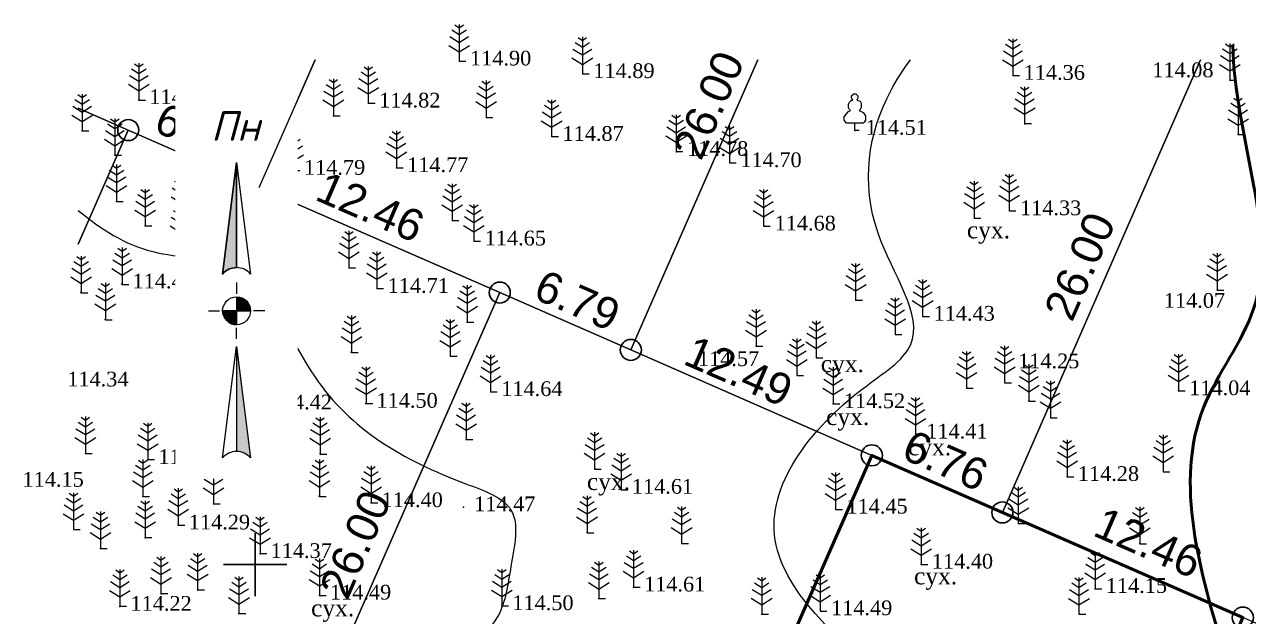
# Model space of a CAD drawing. Header units: millimetres. Extents: x 5405639.1 to 5405727.1, y 5524898.5 to 5524976.6.
# Drawn here: x 5405639.1 to 5405697.1, y 5524947.5 to 5524975.7 of the extents above; entities that cross this region are included whole.
import ezdxf
from ezdxf.enums import TextEntityAlignment as Align

# ---------------------------------------------------------------- set-up
doc = ezdxf.new("R2010")
doc.units = ezdxf.units.MM
doc.set_wipeout_variables(frame=1)
for name, color, linetype, lineweight in [('#Лист (текст_ПН)', 250, 'Continuous', 0), ('#Штамп', 250, 'Continuous', 0), ('11900000', 1, 'Continuous', 30), ('ТОЧКИ', 7, 'Continuous', 30)]:
    doc.layers.add(name, color=color, linetype=linetype, lineweight=lineweight)
for name, color, linetype in [('горизонтали', 42, 'Continuous'), ('Ділянки_Межі', 10, 'Continuous'), ('надписи', 7, 'Continuous'), ('отметки', 7, 'Continuous'), ('промеры', 185, 'Continuous'), ('Растительность', 7, 'Continuous')]:
    doc.layers.add(name, color=color, linetype=linetype)
doc.styles.get("Standard").update_dxf_attribs({"font": 'arial.ttf'})
doc.styles.add('times', font='times.ttf')
doc.styles.add('Мой_Топо', font='isocpeui.ttf')

# ---------------------------------------------------------------- blocks, each defined once
blk = doc.blocks.new('A$C2ACB5305')
at = {"layer": 'Растительность'}
blk.add_lwpolyline([(0.2, 0), (0.2, 0), (0, 0), (0, 0.35), (-0.4, 0.35), (-0.5, 0.5), (-0.5, 0.65), (-0.4, 0.8), (-0.3, 0.9), (-0.2, 0.95), (-0.25, 1), (-0.3, 1.1), (-0.3, 1.25), (-0.25, 1.35), (-0.15, 1.45), (-0.1, 1.45), (-0.15, 1.55), (-0.15, 1.65), (-0.05, 1.75), (0.05, 1.75), (0.15, 1.65), (0.15, 1.55), (0.1, 1.45), (0.25, 1.4), (0.3, 1.3), (0.3, 1.1), (0.25, 1), (0.2, 0.95), (0.4, 0.85), (0.5, 0.7), (0.5, 0.5), (0.45, 0.4), (0.4, 0.35), (0, 0.35)], dxfattribs=at)
blk = doc.blocks.new('A$C51FE15A3')
at = {"layer": 'Растительность', "color": 94, "lineweight": 0}
for points in [[(0, 1.75), (0, 0), (0.319, 0)], [(-0.447, 1.172), (0, 0.895), (0.447, 1.172)], [(-0.343, 1.489), (0, 1.267), (0.343, 1.489)], [(-0.201, 1.726), (0, 1.584), (0.201, 1.726)], [(-0.493, 0.753), (0, 0.444), (0.493, 0.753)]]:
    blk.add_lwpolyline(points, dxfattribs=at)
blk = doc.blocks.new('*U6')
at = {"color": 0}
for points in [[(-0.1125, 0), (-0.1087, -0.0291), (-0.0974, -0.0563)], [(-0.1125, 0), (-0.0974, -0.0563), (0, 0)], [(-0.0974, -0.0563), (0, -0.1125), (0, 0)], [(-0.0974, -0.0563), (-0.0795, -0.0795), (-0.0563, -0.0974)], [(-0.0974, -0.0563), (-0.0563, -0.0974), (0, -0.1125)], [(-0.0563, -0.0974), (-0.0291, -0.1087), (0, -0.1125)]]:
    blk.add_solid(points, dxfattribs=at)
blk = doc.blocks.new('*U7')
at = {"color": 0}
for points in [[(0, 0), (0.0974, 0.0563), (0, 0.1125)], [(0.0974, 0.0563), (0.0291, 0.1087), (0, 0.1125)], [(0.0974, 0.0563), (0.0563, 0.0974), (0.0291, 0.1087)], [(0, 0), (0.1125, 0), (0.0974, 0.0563)], [(0.0974, 0.0563), (0.0795, 0.0795), (0.0563, 0.0974)], [(0.1125, 0), (0.1087, 0.0291), (0.0974, 0.0563)]]:
    blk.add_solid(points, dxfattribs=at)
blk = doc.blocks.new('*U8')
at = {"color": 0}
for points in [[(0, -1.1363), (0.0212, -1.1378), (0, -0.288)], [(0.0212, -1.1378), (0.042, -1.1424), (0, -0.288)], [(0.042, -1.1424), (0.062, -1.1498), (0, -0.288)], [(0.062, -1.1498), (0.0806, -1.1601), (0, -0.288)], [(0.0806, -1.1601), (0.0976, -1.1729), (0, -0.288)], [(0.0976, -1.1729), (0.1126, -1.188), (0, -0.288)]]:
    blk.add_solid(points, dxfattribs=at)
blk = doc.blocks.new('*U9')
at = {"color": 0}
for points in [[(-0.1126, 0.297), (-0.0976, 0.3121), (0, 1.197)], [(-0.0976, 0.3121), (-0.0806, 0.3249), (0, 1.197)], [(-0.0806, 0.3249), (-0.062, 0.3352), (0, 1.197)], [(-0.062, 0.3352), (-0.042, 0.3426), (0, 1.197)], [(-0.042, 0.3426), (-0.0212, 0.3472), (0, 1.197)], [(-0.0212, 0.3472), (0, 0.3487), (0, 1.197)]]:
    blk.add_solid(points, dxfattribs=at)
blk = doc.blocks.new('#Північ')
at = {"color": 7}
blk.add_wipeout([(-2.901, 10.635), (2.901, 10.635), (2.901, -7.981), (-2.901, -7.981)], dxfattribs=at).dxf.layer = '#Лист (текст_ПН)'
at = {"layer": '#Лист (текст_ПН)'}
for p, q in [((-0.663, 1.748), (0, 7.043)), ((0, 7.043), (0, 2.052)), ((0, 7.043), (0.663, 1.748)), ((0, 1.337), (0, 0.807)), ((0, 0.662), (0, -0.662)), ((-1.337, 0), (-0.807, 0)), ((-0.662, 0), (0.662, 0)), ((1.337, 0), (0.807, 0)), ((0, -1.337), (0, -0.807)), ((-0.663, -6.99), (0, -1.695)), ((0, -1.695), (0.663, -6.99)), ((0, -1.695), (0, -6.686))]:
    blk.add_line(p, q, dxfattribs=at)
at = {"layer": '#Лист (текст_ПН)', "flags": 128}
for points in [[(0, 7.043), (-0.663, 1.748, -0.218585), (0, 2.052)], [(0, 0), (-0.662, 0, 0.414214), (0, -0.662)]]:
    blk.add_lwpolyline(points, format="xyb", close=True, dxfattribs=at)
at = {"layer": '#Лист (текст_ПН)'}
blk.add_circle((0, 0), 0.662, dxfattribs=at)
for centre in [(0, 1.178), (0, -7.56)]:
    blk.add_arc(centre, 0.874, 40.67981, 139.32019, dxfattribs=at)
at = {"layer": '#Лист (текст_ПН)', "xscale": 5.883850111352785, "yscale": 5.883850111352785, "zscale": 5.883850111352785}
for name in ['*U9', '*U7', '*U6', '*U8']:
    blk.add_blockref(name, (0, 0), dxfattribs=at)
at = {"layer": '#Лист (текст_ПН)', "style": 'Мой_Топо'}
blk.add_text('Пн', height=1.4, dxfattribs=at).set_placement((-1.217, 8.077))

msp = doc.modelspace()

# ---------------------------------------------------------------- linework, layer by layer
at = {"layer": '11900000', "color": 7}
for points in [[(5405650, 5524948.5, 0), (5405650, 5524951.5, 0)], [(5405650, 5524948.5, 0), (5405650, 5524951.5, 0)], [(5405648.5, 5524950, 0), (5405651.5, 5524950, 0)], [(5405648.5, 5524950, 0), (5405651.5, 5524950, 0)]]:
    msp.add_polyline3d(points, dxfattribs=at)
at = {"layer": 'горизонтали', "color": 32, "lineweight": 50}
msp.add_open_spline([(5405724.609, 5524920.122), (5405722.084, 5524922.998), (5405718.623, 5524926.94), (5405712.96, 5524926.622), (5405710.241, 5524926.205), (5405708.081, 5524928.217), (5405707.455, 5524931.818), (5405704.087, 5524935.486), (5405701.284, 5524934.415), (5405697.85, 5524936.019), (5405697.397, 5524941.089), (5405695.283, 5524948.2), (5405693.001, 5524955.828), (5405698.192, 5524962.186), (5405697.512, 5524968.123), (5405696.422, 5524972.572), (5405696.409, 5524974.689)], degree=3, knots=[0, 0, 0, 0, 10.498095, 14.387115, 16.679909, 18.208864, 22.586348, 27.97536, 29.586146, 30.927257, 38.609771, 42.347043, 54.087786, 59.302509, 65.201165, 71.520155, 71.520155, 71.520155, 71.520155], dxfattribs=at)
at = {"layer": 'горизонтали', "color": 32}
for points, knots in [([(5405716.026, 5524901.398), (5405714.356, 5524905.44), (5405711.235, 5524912.995), (5405700.309, 5524916.065), (5405691.748, 5524920.767), (5405690.456, 5524929.173), (5405685.864, 5524933.397), (5405678.956, 5524935.57), (5405682.018, 5524943.247), (5405676.904, 5524946.848), (5405673.214, 5524952.355), (5405677.096, 5524957.454), (5405682.552, 5524960.751), (5405678.423, 5524966.21), (5405679.202, 5524971.133), (5405680.758, 5524973.51), (5405681.11, 5524973.98)], [0, 0, 0, 0, 12.321704, 23.037626, 32.731638, 39.162292, 46.871348, 50.794349, 58.140724, 63.904689, 68.143785, 76.466951, 79.543627, 85.063561, 91.848837, 93.603212, 93.603212, 93.603212, 93.603212]), ([(5405641.6, 5524966.825), (5405642.684, 5524965.938), (5405644.849, 5524964.53), (5405650.202, 5524964.634), (5405652.744, 5524957.477), (5405657.638, 5524954.587), (5405662.753, 5524952.886), (5405662.102, 5524949.951), (5405661.607, 5524946.052), (5405656.166, 5524944.905), (5405653.211, 5524941.03), (5405652.017, 5524936.245), (5405646.321, 5524937.362), (5405644.234, 5524933.643), (5405641.898, 5524933.031), (5405641.6, 5524932.96)], [840.007819, 840.007819, 840.007819, 840.007819, 844.116267, 847.912489, 854.451188, 863.209597, 865.692003, 868.370851, 870.767732, 877.245455, 881.607053, 885.661514, 889.520415, 895.583001, 896.467759, 896.467759, 896.467759, 896.467759])]:
    msp.add_open_spline(points, degree=3, knots=knots, dxfattribs=at)
at = {"layer": 'Ділянки_Межі'}
for points in [[(5405652.848, 5524973.98), (5405650.195, 5524967.92), (5405643.976, 5524970.643), (5405641.6, 5524971.683)], [(5405673.861, 5524973.98), (5405667.828, 5524960.2), (5405661.61, 5524962.923), (5405650.195, 5524967.92)], [(5405694.874, 5524973.98), (5405685.462, 5524952.48), (5405679.269, 5524955.191), (5405667.828, 5524960.2)], [(5405667.828, 5524960.2), (5405673.861, 5524973.98)], [(5405685.462, 5524952.48), (5405694.874, 5524973.98)], [(5405641.6, 5524971.683), (5405643.976, 5524970.643), (5405641.6, 5524965.215)], [(5405641.6, 5524965.215), (5405643.976, 5524970.643), (5405650.195, 5524967.92), (5405661.61, 5524962.923), (5405651.182, 5524939.105), (5405641.6, 5524943.3)], [(5405724.344, 5524965.438), (5405714.693, 5524939.683), (5405696.877, 5524947.483), (5405685.462, 5524952.48)]]:
    msp.add_lwpolyline(points, dxfattribs=at)
at = {"layer": 'Ділянки_Межі', "lineweight": 25}
msp.add_lwpolyline([(5405651.182, 5524939.105), (5405661.61, 5524962.923), (5405667.828, 5524960.2), (5405679.269, 5524955.191), (5405668.826, 5524931.381)], close=True, dxfattribs=at)
at = {"layer": 'Ділянки_Межі', "lineweight": 50}
msp.add_lwpolyline([(5405668.826, 5524931.381), (5405679.269, 5524955.191), (5405685.462, 5524952.48), (5405696.877, 5524947.483), (5405686.449, 5524923.665)], close=True, dxfattribs=at)
at = {"layer": 'отметки', "color": 7}
for p in [(5405659.696, 5524973.911, 114.899), (5405665.55, 5524973.314, 114.887), (5405685.974, 5524973.23, 114.358), (5405696.269, 5524973.005, 114.03), (5405644.475, 5524972.079, 114.737), (5405655.384, 5524971.914, 114.818), (5405653.723, 5524971.317, 114.824), (5405660.98, 5524971.234, 114.832), (5405686.529, 5524970.946, 114.356), (5405641.787, 5524970.604, 114.549), (5405649.74, 5524970.393, 114.797), (5405664.085, 5524970.331, 114.866), (5405678.47, 5524970.621, 114.51), (5405696.661, 5524970.432, 114.006), (5405647.195, 5524970.015, 114.71), (5405643.337, 5524969.456, 114.594), (5405650.728, 5524969.443, 114.761), (5405669.999, 5524969.614, 114.782), (5405672.53, 5524969.081, 114.704), (5405651.816, 5524968.721, 114.794), (5405656.71, 5524968.845, 114.773), (5405649.209, 5524968.4, 114.712), (5405643.416, 5524967.257, 114.575), (5405646.444, 5524966.786, 114.529), (5405646.502, 5524966.724, 114.527), (5405685.801, 5524966.799, 114.326), (5405659.363, 5524966.34, 114.677), (5405684.134, 5524966.46, 114.269), (5405644.778, 5524966.099, 114.538), (5405647.564, 5524965.662, 114.556), (5405674.151, 5524966.072, 114.681), (5405646.451, 5524965.345, 114.544), (5405660.393, 5524965.365, 114.655), (5405654.461, 5524964.099, 114.68), (5405643.678, 5524963.321, 114.423), (5405648.587, 5524963.46, 114.472), (5405641.731, 5524962.925, 114.36), (5405655.786, 5524963.109, 114.708), (5405695.662, 5524963.047, 114.072), (5405678.514, 5524962.563, 114.587), (5405642.881, 5524961.641, 114.383), (5405660.068, 5524961.524, 114.667), (5405681.697, 5524961.788, 114.428), (5405680.39, 5524960.928, 114.532), (5405673.779, 5524960.379, 114.567), (5405654.563, 5524960.085, 114.573), (5405659.27, 5524959.905, 114.673), (5405676.641, 5524959.832, 114.567), (5405675.722, 5524958.993, 114.577), (5405685.578, 5524958.643, 114.253), (5405661.179, 5524958.209, 114.64), (5405683.769, 5524958.379, 114.401), (5405693.83, 5524958.249, 114.038), (5405650.238, 5524957.574, 114.418), (5405655.257, 5524957.652, 114.497), (5405677.44, 5524957.632, 114.52), (5405686.726, 5524957.773, 114.262), (5405687.762, 5524956.981, 114.166), (5405660.016, 5524955.943, 114.591), (5405681.35, 5524956.19, 114.41), (5405641.942, 5524955.271, 114.281), (5405653.078, 5524955.258, 114.399), (5405644.906, 5524954.98, 114.261), (5405666.12, 5524954.544, 114.549), (5405688.544, 5524954.175, 114.276), (5405693.106, 5524954.419, 114.12), (5405667.378, 5524953.568, 114.612), (5405644.669, 5524953.238, 114.317), (5405648.022, 5524952.883, 114.348), (5405653.042, 5524953.248, 114.392), (5405655.5, 5524952.93, 114.402), (5405659.891, 5524952.736, 114.47), (5405677.562, 5524952.625, 114.447), (5405646.351, 5524951.872, 114.292), (5405686.226, 5524951.957, 114.28), (5405644.786, 5524951.27, 114.249), (5405665.762, 5524951.52, 114.826), (5405642.658, 5524950.761, 114.256), (5405650.232, 5524950.516, 114.375), (5405670.251, 5524951.014, 114.55), (5405691.995, 5524950.999, 114.212), (5405681.615, 5524950.009, 114.398), (5405647.271, 5524948.788, 114.262), (5405667.956, 5524948.924, 114.608), (5405689.871, 5524948.856, 114.152), (5405645.531, 5524948.617, 114.275), (5405653.049, 5524948.54, 114.492), (5405666.312, 5524948.384, 114.59), (5405643.582, 5524948.009, 114.224), (5405649.228, 5524947.67, 114.392), (5405661.705, 5524948.036, 114.499), (5405674.04, 5524947.649, 114.576), (5405676.831, 5524947.798, 114.493), (5405689.102, 5524947.644, 114.221)]:
    msp.add_point(p, dxfattribs=at)
at = {"layer": 'ТОЧКИ'}
for centre in [(5405643.976, 5524970.643, 107.24), (5405650.195, 5524967.92, 107.24), (5405661.61, 5524962.923, 107.24), (5405667.828, 5524960.2, 107.24), (5405679.269, 5524955.191, 107.24), (5405685.462, 5524952.48, 107.24), (5405696.877, 5524947.483, 107.24)]:
    msp.add_circle(centre, 0.5, dxfattribs=at)

# ---------------------------------------------------------------- block references
at = {"layer": 'Растительность', "color": 7}
for name, p in [('A$C51FE15A3', (5405659.68, 5524973.91, 114.9)), ('A$C51FE15A3', (5405665.53, 5524973.32, 114.89)), ('A$C51FE15A3', (5405685.96, 5524973.23, 114.36)), ('A$C51FE15A3', (5405696.26, 5524973.01, 114.03)), ('A$C51FE15A3', (5405644.48, 5524972.07, 114.74)), ('A$C51FE15A3', (5405655.37, 5524971.92, 114.82)), ('A$C51FE15A3', (5405653.71, 5524971.32, 114.82)), ('A$C51FE15A3', (5405660.96, 5524971.24, 114.83)), ('A$C51FE15A3', (5405686.52, 5524970.95, 114.36)), ('A$C51FE15A3', (5405641.79, 5524970.6, 114.55)), ('A$C51FE15A3', (5405649.73, 5524970.39, 114.8)), ('A$C51FE15A3', (5405664.07, 5524970.33, 114.87)), ('A$C2ACB5305', (5405678.46, 5524970.62, 114.51)), ('A$C51FE15A3', (5405696.65, 5524970.43, 114.01)), ('A$C51FE15A3', (5405647.18, 5524970.02, 114.71)), ('A$C51FE15A3', (5405669.98, 5524969.62, 114.78)), ('A$C51FE15A3', (5405643.34, 5524969.45, 114.59)), ('A$C51FE15A3', (5405650.72, 5524969.44, 114.76)), ('A$C51FE15A3', (5405672.51, 5524969.08, 114.7)), ('A$C51FE15A3', (5405651.8, 5524968.72, 114.79)), ('A$C51FE15A3', (5405656.7, 5524968.85, 114.77)), ('A$C51FE15A3', (5405649.2, 5524968.4, 114.71)), ('A$C51FE15A3', (5405643.42, 5524967.25, 114.57)), ('A$C51FE15A3', (5405646.51, 5524966.72, 114.53)), ('A$C51FE15A3', (5405685.79, 5524966.8, 114.33)), ('A$C51FE15A3', (5405659.35, 5524966.34, 114.68)), ('A$C51FE15A3', (5405684.12, 5524966.46, 114.27)), ('A$C51FE15A3', (5405644.78, 5524966.09, 114.54)), ('A$C51FE15A3', (5405647.57, 5524965.65, 114.56)), ('A$C51FE15A3', (5405674.13, 5524966.07, 114.68)), ('A$C51FE15A3', (5405646.46, 5524965.34, 114.54)), ('A$C51FE15A3', (5405660.38, 5524965.36, 114.65)), ('A$C51FE15A3', (5405654.45, 5524964.1, 114.68)), ('A$C51FE15A3', (5405643.69, 5524963.31, 114.42)), ('A$C51FE15A3', (5405648.59, 5524963.45, 114.47)), ('A$C51FE15A3', (5405641.74, 5524962.91, 114.36)), ('A$C51FE15A3', (5405655.77, 5524963.11, 114.71)), ('A$C51FE15A3', (5405695.65, 5524963.04, 114.07)), ('A$C51FE15A3', (5405678.5, 5524962.56, 114.59)), ('A$C51FE15A3', (5405642.89, 5524961.63, 114.38)), ('A$C51FE15A3', (5405660.06, 5524961.52, 114.67)), ('A$C51FE15A3', (5405681.68, 5524961.79, 114.43)), ('A$C51FE15A3', (5405680.37, 5524960.93, 114.53)), ('A$C51FE15A3', (5405673.77, 5524960.38, 114.57)), ('A$C51FE15A3', (5405654.57, 5524960.08, 114.57)), ('A$C51FE15A3', (5405659.26, 5524959.9, 114.67)), ('A$C51FE15A3', (5405676.63, 5524959.83, 114.57)), ('A$C51FE15A3', (5405675.71, 5524958.99, 114.58)), ('A$C51FE15A3', (5405685.57, 5524958.64, 114.25)), ('A$C51FE15A3', (5405661.17, 5524958.21, 114.64)), ('A$C51FE15A3', (5405683.76, 5524958.38, 114.4)), ('A$C51FE15A3', (5405693.82, 5524958.25, 114.04)), ('A$C51FE15A3', (5405650.24, 5524957.57, 114.42)), ('A$C51FE15A3', (5405655.26, 5524957.65, 114.5)), ('A$C51FE15A3', (5405677.43, 5524957.63, 114.52)), ('A$C51FE15A3', (5405686.72, 5524957.77, 114.26)), ('A$C51FE15A3', (5405687.75, 5524956.98, 114.17)), ('A$C51FE15A3', (5405660.01, 5524955.94, 114.59)), ('A$C51FE15A3', (5405681.34, 5524956.19, 114.41)), ('A$C51FE15A3', (5405641.94, 5524955.28, 114.28)), ('A$C51FE15A3', (5405653.08, 5524955.25, 114.4)), ('A$C51FE15A3', (5405644.9, 5524954.99, 114.26)), ('A$C51FE15A3', (5405666.11, 5524954.54, 114.55)), ('A$C51FE15A3', (5405688.54, 5524954.17, 114.28)), ('A$C51FE15A3', (5405693.1, 5524954.41, 114.12)), ('A$C51FE15A3', (5405667.37, 5524953.56, 114.61)), ('A$C51FE15A3', (5405644.67, 5524953.24, 114.32)), ('A$C51FE15A3', (5405648.02, 5524952.89, 114.35)), ('A$C51FE15A3', (5405653.05, 5524953.24, 114.39)), ('A$C51FE15A3', (5405655.5, 5524952.94, 114.4)), ('A$C51FE15A3', (5405677.55, 5524952.62, 114.45)), ('A$C51FE15A3', (5405641.38, 5524951.66, 114.26)), ('A$C51FE15A3', (5405646.35, 5524951.88, 114.29)), ('A$C51FE15A3', (5405686.22, 5524951.95, 114.28)), ('A$C51FE15A3', (5405644.78, 5524951.28, 114.25)), ('A$C51FE15A3', (5405665.75, 5524951.51, 114.83)), ('A$C51FE15A3', (5405642.66, 5524950.77, 114.26)), ('A$C51FE15A3', (5405650.23, 5524950.52, 114.37)), ('A$C51FE15A3', (5405670.24, 5524951.01, 114.55)), ('A$C51FE15A3', (5405691.99, 5524950.99, 114.21)), ('A$C51FE15A3', (5405681.61, 5524950, 114.4)), ('A$C51FE15A3', (5405647.27, 5524948.8, 114.26)), ('A$C51FE15A3', (5405667.96, 5524948.93, 114.61)), ('A$C51FE15A3', (5405689.87, 5524948.85, 114.15)), ('A$C51FE15A3', (5405645.53, 5524948.63, 114.28)), ('A$C51FE15A3', (5405653.05, 5524948.54, 114.49)), ('A$C51FE15A3', (5405666.31, 5524948.39, 114.59)), ('A$C51FE15A3', (5405643.58, 5524948.02, 114.22)), ('A$C51FE15A3', (5405649.23, 5524947.68, 114.39)), ('A$C51FE15A3', (5405661.71, 5524948.04, 114.5)), ('A$C51FE15A3', (5405674.04, 5524947.65, 114.58)), ('A$C51FE15A3', (5405676.82, 5524947.79, 114.49)), ('A$C51FE15A3', (5405689.1, 5524947.64, 114.22))]:
    msp.add_blockref(name, p, dxfattribs=at)

# ---------------------------------------------------------------- texts
at = {"layer": 'надписи', "color": 7, "style": 'times'}
for p in [(5405683.779, 5524966.301, 111.861), (5405676.844, 5524959.944, 111.861), (5405677.099, 5524957.428, 111.861), (5405680.985, 5524955.99, 111.861), (5405665.745, 5524954.344, 111.861), (5405681.271, 5524949.861, 111.861), (5405652.653, 5524948.34, 111.861)]:
    msp.add_text('сух.', height=0.8, dxfattribs=at).set_placement(p, align=Align.TOP_LEFT)
at = {"layer": 'отметки', "color": 7, "style": 'times'}
for s, p in [('114.90', (5405660.196, 5524974.411, 114.899)), ('114.89', (5405666.05, 5524973.814, 114.887)), ('114.36', (5405686.474, 5524973.73, 114.358)), ('114.08', (5405692.578, 5524973.852, 114.079)), ('114.74', (5405644.975, 5524972.579, 114.737)), ('114.82', (5405655.884, 5524972.414, 114.818)), ('114.87', (5405664.585, 5524970.831, 114.866)), ('114.51', (5405678.97, 5524971.121, 114.51)), ('114.78', (5405670.499, 5524970.114, 114.782)), ('114.79', (5405652.316, 5524969.221, 114.794)), ('114.77', (5405657.21, 5524969.345, 114.773)), ('114.70', (5405673.03, 5524969.581, 114.704)), ('114.33', (5405686.301, 5524967.299, 114.326)), ('114.53', (5405647.002, 5524967.224, 114.527)), ('114.68', (5405674.651, 5524966.572, 114.681)), ('114.65', (5405660.893, 5524965.865, 114.655)), ('114.42', (5405644.178, 5524963.821, 114.423)), ('114.47', (5405649.087, 5524963.96, 114.472)), ('114.71', (5405656.286, 5524963.609, 114.708)), ('114.07', (5405693.128, 5524962.9, 114.072)), ('114.43', (5405682.197, 5524962.288, 114.428)), ('114.57', (5405671.014, 5524960.133, 114.567)), ('114.25', (5405686.21, 5524960.028, 114.253)), ('114.34', (5405641.081, 5524959.166, 114.343)), ('114.64', (5405661.679, 5524958.709, 114.64)), ('114.04', (5405694.33, 5524958.749, 114.038)), ('114.42', (5405650.738, 5524958.074, 114.418)), ('114.50', (5405655.757, 5524958.152, 114.497)), ('114.52', (5405677.94, 5524958.132, 114.52)), ('114.41', (5405681.85, 5524956.69, 114.41)), ('114.26', (5405645.406, 5524955.48, 114.261)), ('114.28', (5405689.044, 5524954.675, 114.276)), ('114.15', (5405638.958, 5524954.401, 114.154)), ('114.61', (5405667.878, 5524954.068, 114.612)), ('114.40', (5405656, 5524953.43, 114.402)), ('114.47', (5405660.391, 5524953.236, 114.47)), ('114.45', (5405678.062, 5524953.125, 114.447)), ('114.29', (5405646.851, 5524952.372, 114.292)), ('114.37', (5405650.732, 5524951.016, 114.375)), ('114.40', (5405682.115, 5524950.509, 114.398)), ('114.61', (5405668.456, 5524949.424, 114.608)), ('114.15', (5405690.371, 5524949.356, 114.152)), ('114.49', (5405653.549, 5524949.04, 114.492)), ('114.22', (5405644.082, 5524948.509, 114.224)), ('114.50', (5405662.205, 5524948.536, 114.499)), ('114.49', (5405677.331, 5524948.298, 114.493))]:
    msp.add_text(s, height=0.7, dxfattribs=at).set_placement(p, align=Align.TOP_LEFT)
at = {"layer": 'промеры', "char_height": 1.5, "attachment_point": 1}
for s, insert, rotation in [('26.00', (5405669.782, 5524969.736), 66.37949), ('6.79', (5405645.708, 5524971.993, 107.24), 336.4763), ('12.46', (5405653.368, 5524968.732, 107.24), 336.4763), ('26.00', (5405687.395, 5524962.077), 66.37949), ('6.79', (5405663.726, 5524964.056, 107.24), 336.4763), ('12.49', (5405670.846, 5524960.929), 336.4763), ('6.76', (5405681.198, 5524956.453), 336.4763), ('26.00', (5405653.007, 5524948.87), 66.37949), ('12.46', (5405690.291, 5524952.783), 336.4763)]:
    msp.add_mtext(s, dxfattribs=dict(at, insert=insert, rotation=rotation))

# ---------------------------------------------------------------- next in the draw order: block references
at = {"layer": '#Штамп'}
msp.add_blockref('#Північ', (5405649.117, 5524962.057, 241.873), dxfattribs=at)

# ---------------------------------------------------------------- next in the draw order: linework, layer by layer
at = {"layer": 'Ділянки_Межі'}
msp.add_lwpolyline([(5405650.195, 5524967.92), (5405652.848, 5524973.98)], dxfattribs=at)

doc.saveas('drawing.dxf')
